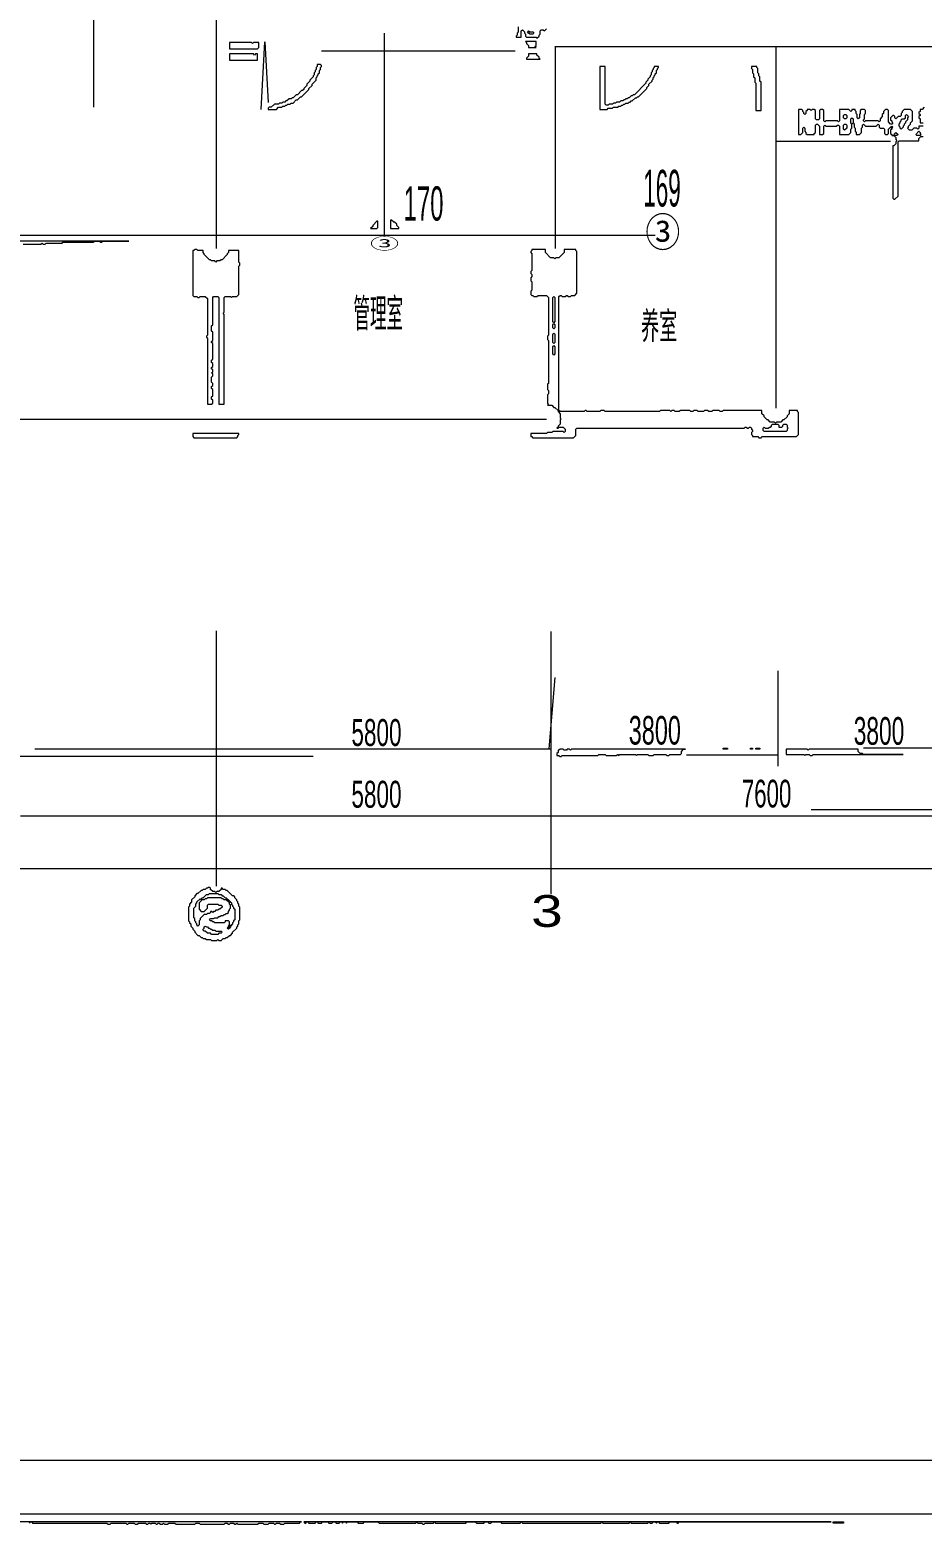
# Model space of a CAD drawing. Header units: millimetres. Extents: x 1 to 419, y 0 to 297.
# Drawn here: x 107.2 to 181.9, y 3.2 to 128.4 of the extents above; entities that cross this region are included whole.
import ezdxf

# ---------------------------------------------------------------- set-up
doc = ezdxf.new("R2010")
doc.units = ezdxf.units.MM
for name, color, linetype, lineweight in [('OCR_TEXT', 6, 'CONTINUOUS', 0), ('TRACE_CURVE', 6, 'CONTINUOUS', 0), ('TRACE_STRAIGHT', 5, 'CONTINUOUS', 0), ('TRACE_TEXT_SYMBOL', 6, 'CONTINUOUS', 0)]:
    doc.layers.add(name, color=color, linetype=linetype, lineweight=lineweight)
doc.styles.add('wqy-unicode', font='wqy-unicode')

msp = doc.modelspace()

# ---------------------------------------------------------------- linework, layer by layer
at = {"layer": 'TRACE_CURVE', "color": 6}
for points in [[(149.23, 109.99), (149.23, 109.91), (149.14, 109.82), (149.14, 109.73), (149.23, 109.64), (149.23, 108.24), (149.14, 108.15), (149.14, 107.98), (149.23, 107.89), (149.23, 107.72), (149.14, 107.63), (149.14, 107.37), (149.23, 107.28), (149.23, 106.58), (149.14, 106.49), (149.14, 106.23), (149.23, 106.14), (149.31, 106.14), (149.4, 106.05), (149.66, 106.05), (149.75, 106.14), (150.45, 106.14), (150.63, 105.96), (150.63, 102.81), (150.54, 102.72), (150.54, 102.46), (150.63, 102.37), (150.63, 98.78), (150.54, 98.7), (150.54, 98.26), (150.63, 98.17), (150.63, 97.91), (150.54, 97.82), (150.54, 97.12), (150.63, 97.03), (150.54, 96.94), (150.89, 96.94), (151.07, 96.77), (151.15, 96.77), (151.42, 96.51), (151.42, 96.42), (151.59, 96.24), (151.59, 95.89), (151.68, 95.81), (151.59, 95.72), (151.59, 95.37), (151.42, 95.19), (151.42, 95.11), (151.33, 95.02), (151.42, 95.02), (151.5, 95.11), (151.85, 95.11), (152.03, 94.93), (152.03, 94.76), (151.94, 94.67), (151.85, 94.76), (150.98, 94.76), (150.89, 94.67), (150.54, 94.67), (150.45, 94.58), (149.14, 94.58), (149.14, 94.32), (149.23, 94.32), (149.31, 94.23)], [(161.57, 96.42), (161.22, 96.42), (161.14, 96.51), (160.96, 96.51), (160.87, 96.42), (160.79, 96.51), (160, 96.51), (159.91, 96.42), (155.36, 96.42), (155.27, 96.51), (155.01, 96.51), (154.92, 96.42), (153.87, 96.42), (153.78, 96.51), (153.69, 96.51), (153.61, 96.42), (151.59, 96.42), (151.5, 96.51), (151.5, 106.05), (151.59, 106.14), (151.68, 106.14), (151.77, 106.05), (152.03, 106.05), (152.12, 106.14), (152.2, 106.14), (152.29, 106.05), (152.47, 106.05), (152.55, 106.14), (152.82, 106.14), (152.99, 106.32), (152.99, 109.82), (152.9, 109.91), (152.9, 109.99), (151.94, 109.99), (151.94, 109.73), (151.5, 109.29), (151.24, 109.29), (151.15, 109.21), (151.07, 109.29), (150.8, 109.29), (150.37, 109.73), (150.37, 109.99), (149.23, 109.99)], [(149.31, 94.23), (152.73, 94.23), (152.9, 94.41), (152.9, 94.93), (152.99, 95.02), (167, 95.02), (167.09, 95.11), (167.18, 95.11), (167.27, 95.02), (167.35, 95.02), (167.44, 95.11), (167.53, 95.11), (167.62, 95.02), (167.62, 94.93), (167.7, 94.84), (167.7, 94.76), (167.62, 94.67), (167.62, 94.49), (167.7, 94.41), (167.7, 94.32), (168.14, 94.32), (168.23, 94.23), (168.41, 94.23), (168.49, 94.32), (171.38, 94.32), (171.56, 94.49), (171.56, 96.33), (171.47, 96.42), (171.47, 96.51), (170.77, 96.51), (170.77, 96.24), (170.59, 96.07), (170.59, 95.98), (170.33, 95.72), (170.24, 95.72), (170.07, 95.54), (169.72, 95.54), (169.63, 95.46), (169.54, 95.54), (169.19, 95.54), (169.02, 95.72), (168.93, 95.72), (168.67, 95.98), (168.67, 96.07), (168.49, 96.24), (168.49, 96.51), (165.25, 96.51), (165.17, 96.42), (164.99, 96.42), (164.9, 96.51), (164.38, 96.51), (164.29, 96.42), (164.03, 96.42), (163.94, 96.51), (163.68, 96.51), (163.59, 96.42), (163.15, 96.42), (163.06, 96.51), (162.8, 96.51), (162.71, 96.42), (162.54, 96.42), (162.45, 96.51), (161.66, 96.51), (161.57, 96.42)], [(127.68, 3.24), (127.77, 3.24), (127.86, 3.33), (128.12, 3.33), (128.21, 3.24), (128.47, 3.24), (128.56, 3.33), (129.79, 3.33), (129.87, 3.42), (129.96, 3.42), (3.77, 3.42)], [(107.19, 3.33), (107.28, 3.42), (107.37, 3.42), (107.45, 3.33), (113.67, 3.33), (113.76, 3.24), (113.93, 3.24), (114.02, 3.33), (115.25, 3.33), (115.34, 3.24), (115.42, 3.24), (115.51, 3.33), (115.95, 3.33), (116.04, 3.24), (116.21, 3.24), (116.3, 3.33), (116.91, 3.33), (117, 3.24), (117.09, 3.24), (117.17, 3.33), (117.26, 3.33), (117.35, 3.24), (117.44, 3.33), (117.7, 3.33), (117.79, 3.24), (117.88, 3.24), (117.96, 3.33), (118.05, 3.33), (118.14, 3.24), (118.31, 3.24), (118.4, 3.33), (118.49, 3.24), (118.75, 3.24), (118.84, 3.33), (119.36, 3.33), (119.45, 3.24), (121.03, 3.24), (121.12, 3.33), (121.38, 3.33), (121.47, 3.24), (123.48, 3.24), (123.57, 3.33), (123.74, 3.33), (123.83, 3.24), (123.92, 3.24), (124.01, 3.33), (124.27, 3.33), (124.36, 3.24), (124.44, 3.24), (124.53, 3.33), (124.62, 3.24), (126.28, 3.24), (126.37, 3.33), (126.72, 3.33), (126.81, 3.24), (127.16, 3.24), (127.25, 3.33), (127.6, 3.33), (127.68, 3.24)]]:
    msp.add_lwpolyline(points, dxfattribs=at)
for points in [[(150.98, 105.96), (151.07, 106.05), (151.15, 105.96), (151.15, 103.95), (151.07, 103.86), (150.98, 103.95)], [(150.98, 103.69), (151.07, 103.78), (151.15, 103.69), (151.15, 103.43), (151.07, 103.34), (150.98, 103.43)], [(150.98, 102.9), (151.07, 102.99), (151.15, 102.9), (151.15, 102.2), (151.07, 102.11), (150.98, 102.2)], [(150.98, 101.85), (151.07, 101.94), (151.15, 101.85), (151.15, 101.24), (151.07, 101.15), (150.98, 101.24)], [(169.28, 95.28), (169.37, 95.37), (169.81, 95.37), (169.89, 95.28), (169.89, 95.11), (170.16, 95.11), (170.24, 95.19), (170.24, 95.28), (170.33, 95.37), (170.51, 95.37), (170.59, 95.28), (170.59, 95.11), (170.68, 95.02), (170.59, 94.93), (170.59, 94.84), (170.51, 94.76), (168.67, 94.76), (168.58, 94.84), (168.58, 95.02), (168.67, 95.11), (168.76, 95.02), (169.02, 95.02), (169.11, 95.11), (169.19, 95.11), (169.28, 95.19)]]:
    msp.add_lwpolyline(points, close=True, dxfattribs=at)
at = {"layer": 'TRACE_STRAIGHT', "color": 5}
for p, q in [((112.54, 136.34), (112.54, 121.92)), ((122.8, 132.85), (122.8, 110.08)), ((136.88, 128.12), (136.88, 111.2)), ((126.59, 121.73), (126.88, 127.38)), ((126.88, 127.38), (127.17, 122.31)), ((131.62, 126.63), (147.83, 126.63)), ((151.15, 126.98), (185.66, 126.98)), ((151.18, 126.98), (151.18, 110.08)), ((169.65, 126.98), (169.65, 96.69)), ((169.65, 119.07), (179.25, 119.07)), ((102.17, 111.2), (159.55, 111.2)), ((83.36, 95.78), (150.45, 95.78)), ((122.81, 78.05), (122.81, 56.66)), ((150.81, 78.01), (150.81, 56)), ((150.67, 68.17), (151.19, 74.14)), ((169.81, 74.7), (169.81, 66.73)), ((107.63, 68.17), (150.81, 68.17)), ((162.18, 67.66), (169.81, 67.66)), ((176.99, 68.26), (244.15, 68.26)), ((104.39, 67.56), (130.93, 67.56)), ((172.61, 63.09), (212.54, 63.09)), ((106.43, 62.55), (208.37, 62.55)), ((80.83, 58.16), (322.62, 58.16)), ((12.79, 8.6), (400.04, 8.6)), ((3.77, 4.09), (412.35, 4.09))]:
    msp.add_line(p, q, dxfattribs=at)
at = {"layer": 'TRACE_TEXT_SYMBOL', "color": 6}
for points in [[(148.09, 128.65), (148.09, 128.21), (148, 128.12), (148, 127.95), (147.91, 127.86), (147.91, 127.77), (148.35, 127.77), (148.35, 128.3), (148.44, 128.38), (148.61, 128.21), (148.61, 128.12), (148.7, 128.03), (148.7, 127.86), (148.79, 127.77), (149.58, 127.77), (149.66, 127.68), (149.84, 127.86), (149.84, 127.95), (149.93, 128.03), (149.93, 128.3), (150.01, 128.38), (150.19, 128.38), (150.28, 128.3), (150.45, 128.47)], [(131.27, 125.49), (131.27, 125.32), (131.19, 125.23), (131.19, 125.06), (131.1, 124.97), (131.1, 124.88), (131.01, 124.79), (131.01, 124.62), (130.92, 124.53), (130.92, 124.44), (130.66, 124.18), (130.66, 124.09), (130.4, 123.83), (130.4, 123.74), (130.14, 123.48), (130.14, 123.39), (130.05, 123.3), (129.96, 123.3), (129.61, 122.95), (129.52, 122.95), (129.26, 122.69), (129.17, 122.69), (129.08, 122.6), (128.91, 122.6), (128.73, 122.43), (128.65, 122.43), (128.56, 122.34), (128.38, 122.34), (128.3, 122.25), (128.12, 122.25), (128.03, 122.17), (127.68, 122.17), (127.42, 121.9), (127.25, 121.9), (127.16, 121.82), (127.16, 121.73), (127.86, 121.73), (128.03, 121.9), (128.3, 121.9), (128.38, 121.99), (128.56, 121.99), (128.65, 122.08), (128.73, 122.08), (128.82, 122.17), (129, 122.17), (129.08, 122.25), (129.26, 122.25), (129.52, 122.52), (129.61, 122.52), (129.87, 122.78), (129.96, 122.78), (130.57, 123.39), (130.57, 123.48), (130.84, 123.74), (130.84, 123.83), (131.19, 124.18), (131.19, 124.36), (131.27, 124.44), (131.27, 124.53), (131.36, 124.62), (131.36, 124.71), (131.45, 124.79), (131.45, 124.97), (131.54, 125.06)], [(131.54, 125.06), (131.54, 125.23), (131.62, 125.32), (131.62, 125.41), (131.54, 125.49), (131.27, 125.49)], [(154.92, 125.32), (154.92, 121.73), (155.53, 121.73), (155.62, 121.82), (155.97, 121.82), (156.06, 121.9), (156.41, 121.9), (156.5, 121.99), (156.67, 121.99), (156.76, 122.08), (156.85, 122.08), (156.93, 122.17), (157.02, 122.17), (157.11, 122.25), (157.28, 122.25), (157.37, 122.34), (157.46, 122.34), (157.55, 122.43), (157.63, 122.43), (157.9, 122.69), (157.98, 122.69), (158.07, 122.78), (158.16, 122.78), (158.86, 123.48), (158.86, 123.57), (159.03, 123.74), (159.03, 123.83), (159.3, 124.09), (159.3, 124.18), (159.39, 124.27), (159.39, 124.36), (159.47, 124.44), (159.47, 124.53), (159.56, 124.62), (159.56, 124.71), (159.65, 124.79), (159.65, 124.97), (159.74, 125.06), (159.74, 125.14), (159.82, 125.23), (159.82, 125.32), (159.47, 125.32), (159.47, 125.23), (159.39, 125.14), (159.39, 125.06), (159.3, 124.97), (159.3, 124.88), (159.21, 124.79), (159.21, 124.62), (159.12, 124.53), (159.12, 124.44), (158.95, 124.27), (158.95, 124.18), (158.77, 124.01), (158.77, 123.92), (157.81, 122.95), (157.72, 122.95), (157.63, 122.87), (157.55, 122.87), (157.37, 122.69), (157.28, 122.69), (157.2, 122.6), (157.11, 122.6), (157.02, 122.52)], [(157.02, 122.52), (156.93, 122.52), (156.85, 122.43), (156.67, 122.43), (156.58, 122.34), (156.32, 122.34), (156.23, 122.25), (156.06, 122.25), (155.97, 122.17), (155.71, 122.17), (155.62, 122.08), (155.44, 122.08), (155.36, 122.17), (155.36, 125.32), (154.92, 125.32)], [(177.16, 120.76), (177.08, 120.68), (176.99, 120.76), (176.99, 120.85), (177.08, 120.94), (177.08, 121.29), (177.16, 121.38), (177.16, 121.64), (177.08, 121.73), (176.81, 121.73), (176.72, 121.64), (176.72, 121.38), (176.64, 121.29), (176.64, 121.03), (176.55, 120.94), (176.46, 121.03), (176.46, 121.29), (176.37, 121.38), (176.37, 121.55), (176.29, 121.64), (176.29, 121.73), (176.02, 121.73), (176.02, 121.64), (175.94, 121.55), (175.76, 121.73), (174.97, 121.73), (174.97, 120.76), (174.89, 120.68), (174.8, 120.76), (173.84, 120.76), (173.75, 120.68), (173.66, 120.76), (173.66, 121.64), (173.57, 121.73), (173.4, 121.73), (173.31, 121.64), (173.31, 120.94), (173.22, 120.85), (173.05, 120.85), (172.96, 120.94), (172.96, 121.64), (172.87, 121.73), (172.7, 121.73), (172.61, 121.64), (172.52, 121.73), (172.26, 121.73), (172.26, 121.64), (172.17, 121.55), (172.17, 121.38), (172.08, 121.29), (172, 121.38), (172, 121.47), (171.91, 121.55), (171.91, 121.64), (171.82, 121.73), (171.56, 121.73), (171.56, 119.63), (171.73, 119.63), (171.91, 119.8), (171.91, 120.15), (172, 120.24), (172.08, 120.15), (172.08, 119.89), (172.17, 119.8)], [(181.98, 120.33), (181.63, 120.33), (181.63, 120.15), (181.54, 120.06), (181.45, 120.15), (181.19, 120.15), (181.02, 119.98), (180.84, 119.98), (180.67, 120.15), (180.75, 120.24), (180.75, 120.33), (180.93, 120.5), (180.93, 120.59), (181.1, 120.76), (181.1, 121.55), (180.93, 121.73), (180.4, 121.73), (180.23, 121.55), (180.23, 121.47), (180.14, 121.38), (180.14, 121.2), (180.05, 121.12), (179.88, 121.12), (179.7, 120.94), (179.61, 121.03), (179.61, 121.12), (179.53, 121.2), (179.44, 121.2), (179.26, 121.03), (179.26, 120.85), (179.35, 120.76), (179.35, 120.68), (179.44, 120.59), (179.35, 120.5), (179.26, 120.5), (179.09, 120.68), (179.09, 121.64), (179, 121.73), (178.83, 121.73), (178.65, 121.55), (178.65, 121.38), (178.56, 121.29), (178.56, 121.12), (178.39, 120.94), (178.39, 120.76), (178.3, 120.68), (178.21, 120.76), (177.16, 120.76)], [(182.07, 121.9), (181.89, 121.73), (181.72, 121.73), (181.72, 121.55), (181.63, 121.47), (181.63, 121.38), (181.72, 121.29), (181.72, 121.2), (181.63, 121.12), (181.63, 121.03), (181.72, 120.94), (181.72, 120.59), (181.98, 120.59)], [(172.17, 119.8), (172.17, 119.71), (172.26, 119.63), (172.87, 119.63), (172.87, 119.71), (172.96, 119.8), (172.96, 120.41), (173.05, 120.5), (173.13, 120.5), (173.31, 120.33), (173.31, 119.63), (173.57, 119.63), (173.66, 119.71), (173.66, 120.33), (173.75, 120.41), (173.84, 120.33), (174.71, 120.33), (174.8, 120.41), (174.89, 120.41), (174.97, 120.33), (174.97, 119.63), (175.76, 119.63), (175.94, 119.8), (175.94, 120.06), (176.02, 120.15), (176.02, 120.5), (176.11, 120.59), (176.2, 120.5), (176.2, 120.24), (176.29, 120.15), (176.29, 119.89), (176.37, 119.8), (176.37, 119.63), (176.64, 119.63), (176.81, 119.8), (176.81, 120.15), (176.9, 120.24), (176.9, 120.41), (176.99, 120.5), (177.16, 120.33), (178.04, 120.33), (178.21, 120.5), (178.3, 120.41), (178.3, 120.24), (178.39, 120.15), (178.65, 120.15), (178.74, 120.06), (178.74, 119.71), (178.83, 119.63), (179, 119.63), (179.09, 119.71), (179.09, 120.06), (179.26, 120.24), (179.35, 120.15), (179.35, 120.06), (179.26, 119.98), (179.26, 119.71), (179.35, 119.63), (179.35, 119.54), (179.53, 119.54), (179.7, 119.36), (179.7, 119.19), (179.79, 119.1), (179.7, 119.01)], [(179.7, 119.01), (179.7, 118.84), (179.53, 118.66), (179.44, 118.66), (179.44, 114.28), (179.53, 114.2), (179.61, 114.2), (179.88, 114.46), (179.88, 119.01), (179.97, 119.1), (181.63, 119.1), (181.63, 119.28), (181.8, 119.45), (181.98, 119.45)], [(106.67, 110.43), (108.15, 110.43), (108.24, 110.52), (108.33, 110.43), (108.5, 110.43), (108.59, 110.52), (109.91, 110.52), (109.99, 110.61), (112.53, 110.61), (112.62, 110.69), (113.06, 110.69), (113.15, 110.61), (113.23, 110.61), (113.32, 110.69), (115.51, 110.69), (102.99, 110.69)], [(121.03, 109.99), (120.94, 109.91), (120.85, 109.91), (120.85, 106.14), (120.94, 106.05), (121.2, 106.05), (121.29, 105.96), (121.38, 105.96), (121.47, 106.05), (121.9, 106.05), (122.08, 105.88), (122.08, 102.81), (121.99, 102.72), (121.99, 102.64), (122.08, 102.55), (122.08, 97.03), (122.43, 97.03), (122.52, 97.12), (122.52, 97.38), (122.43, 97.47), (122.43, 97.65), (122.52, 97.73), (122.52, 98.26), (122.43, 98.35), (122.43, 98.52), (122.52, 98.61), (122.52, 98.78), (122.43, 98.87), (122.43, 99.31), (122.52, 99.4), (122.52, 99.57), (122.43, 99.66), (122.52, 99.75), (122.52, 99.92), (122.43, 100.01), (122.43, 100.1), (122.52, 100.19), (122.52, 100.45), (122.43, 100.54), (122.43, 100.71), (122.52, 100.8), (122.52, 102.11), (122.43, 102.2), (122.43, 102.29), (122.52, 102.37), (122.52, 103.07), (122.43, 103.16), (122.43, 103.6), (122.52, 103.69), (122.52, 105.96), (122.6, 106.05), (122.95, 106.05), (123.04, 105.96), (123.04, 97.03), (123.48, 97.03), (123.48, 104.56), (123.39, 104.65), (123.48, 104.74), (123.48, 105.96), (123.57, 106.05), (124.01, 106.05), (124.09, 105.96), (124.18, 106.05), (124.53, 106.05)], [(124.53, 106.05), (124.71, 106.23), (124.71, 108.59), (124.79, 108.68), (124.79, 108.85), (124.71, 108.94), (124.71, 109.91), (123.83, 109.91), (123.83, 109.73), (123.74, 109.64), (123.74, 109.56), (123.3, 109.12), (123.22, 109.12), (123.13, 109.03), (122.87, 109.03), (122.78, 108.94), (122.69, 109.03), (122.43, 109.03), (122.34, 109.12), (122.25, 109.12), (121.82, 109.56), (121.82, 109.64), (121.73, 109.73), (121.73, 109.91), (121.29, 109.91), (121.2, 109.99), (121.03, 109.99)], [(122.17, 56.57), (122.08, 56.49), (121.99, 56.49), (121.9, 56.4), (121.73, 56.4), (121.64, 56.31), (121.55, 56.31), (121.29, 56.05), (121.2, 56.05), (121.03, 55.87), (121.03, 55.78), (120.76, 55.52), (120.76, 55.35), (120.59, 55.17), (120.59, 55), (120.5, 54.91), (120.5, 53.77), (120.59, 53.68), (120.59, 53.6), (120.68, 53.51), (120.68, 53.33), (120.85, 53.16), (120.85, 53.07), (121.03, 52.89), (121.03, 52.81), (121.29, 52.54), (121.38, 52.54), (121.55, 52.37), (121.64, 52.37), (121.73, 52.28), (121.9, 52.28), (121.99, 52.19), (122.34, 52.19), (122.43, 52.11), (122.87, 52.11), (122.95, 52.19), (123.04, 52.11), (123.22, 52.11), (123.39, 52.28), (123.57, 52.28), (123.65, 52.37), (123.74, 52.37), (123.92, 52.54), (124.01, 52.54), (124.18, 52.72), (124.18, 52.81), (124.53, 53.16), (124.53, 53.25), (124.62, 53.33), (124.62, 53.42), (124.71, 53.51), (124.71, 53.77), (124.79, 53.86), (124.79, 54.91), (124.71, 55), (124.71, 55.17), (124.62, 55.26), (124.62, 55.35), (124.53, 55.43), (124.53, 55.52), (124.36, 55.7), (124.36, 55.78), (124.27, 55.87), (124.18, 55.87)], [(124.18, 55.87), (123.74, 56.31), (123.65, 56.31), (123.57, 56.4), (123.39, 56.4), (123.3, 56.49), (123.22, 56.49), (123.22, 56.4), (123.04, 56.22), (122.87, 56.22), (122.78, 56.14), (122.69, 56.22), (122.52, 56.22), (122.34, 56.4), (122.34, 56.49), (122.25, 56.57), (122.17, 56.57)], [(130.14, 3.42), (130.22, 3.33), (130.31, 3.33), (130.4, 3.42), (130.49, 3.42), (130.57, 3.33), (131.1, 3.33), (131.19, 3.42), (131.27, 3.42), (131.36, 3.33), (131.62, 3.33), (131.71, 3.42), (132.15, 3.42), (132.24, 3.33), (132.5, 3.33), (132.59, 3.42), (132.76, 3.42), (132.85, 3.33), (133.11, 3.33), (133.2, 3.42), (133.29, 3.42), (133.38, 3.33), (133.46, 3.42), (133.64, 3.42), (133.73, 3.33), (133.81, 3.42), (134.6, 3.42), (134.69, 3.33), (135.13, 3.33), (135.21, 3.42), (136.35, 3.42), (136.44, 3.33), (139.51, 3.33), (139.59, 3.42), (139.68, 3.33), (140.03, 3.33), (140.12, 3.24), (140.21, 3.24), (140.29, 3.33), (140.99, 3.33), (141.08, 3.42), (141.17, 3.33), (143.71, 3.33), (143.8, 3.42), (144.5, 3.42), (144.59, 3.33), (145.2, 3.33), (145.29, 3.42), (145.55, 3.42), (145.64, 3.33), (145.81, 3.33), (145.9, 3.42), (146.6, 3.42), (146.69, 3.33), (148.26, 3.33), (148.35, 3.42), (148.44, 3.33), (155.01, 3.33), (155.09, 3.42), (155.18, 3.33), (157.37, 3.33), (157.46, 3.42), (157.55, 3.33), (158.95, 3.33)], [(158.95, 3.33), (159.03, 3.42), (159.12, 3.33), (159.3, 3.33), (159.39, 3.42), (159.56, 3.42), (159.65, 3.33), (159.74, 3.42), (159.82, 3.42), (159.91, 3.33), (160.7, 3.33), (160.79, 3.42), (161.31, 3.42), (161.4, 3.33), (161.49, 3.33), (161.57, 3.42), (174.27, 3.42), (130.14, 3.42)]]:
    msp.add_lwpolyline(points, dxfattribs=at)
for points in [[(148.88, 128.21), (148.96, 128.3), (149.05, 128.21), (148.96, 128.12)], [(148.96, 128.12), (149.05, 128.21), (149.31, 128.21), (149.4, 128.12), (149.31, 128.03), (149.05, 128.03)], [(123.92, 127.33), (123.92, 126.81), (126.28, 126.81), (126.37, 126.9), (126.37, 127.33), (125.93, 127.33), (125.84, 127.25), (125.76, 127.33)], [(148.7, 127.42), (148.79, 127.33), (148.79, 127.25), (148.96, 127.07), (148.96, 126.9), (149.58, 126.9), (149.49, 126.98), (149.58, 127.07), (149.58, 127.42)], [(123.92, 126.37), (123.92, 125.84), (126.28, 125.84), (126.28, 126.37), (126.11, 126.37), (126.02, 126.28), (125.93, 126.37)], [(148.96, 126.37), (148.96, 126.19), (148.79, 126.02), (148.79, 125.93), (149.93, 125.93), (149.84, 126.02), (149.84, 126.11), (149.66, 126.28), (149.66, 126.37)], [(167.62, 125.32), (167.62, 125.14), (167.7, 125.06), (167.7, 124.79), (167.79, 124.71), (167.79, 124.44), (167.88, 124.36), (167.88, 124.01), (167.97, 123.92), (167.97, 121.64), (168.41, 121.64), (168.41, 124.01), (168.32, 124.09), (168.32, 124.44), (168.23, 124.53), (168.23, 124.71), (168.14, 124.79), (168.14, 125.14), (168.06, 125.23), (168.06, 125.32)], [(175.32, 121.2), (175.41, 121.29), (175.5, 121.29), (175.59, 121.2), (175.59, 121.03), (175.5, 120.94), (175.41, 120.94), (175.32, 121.03)], [(175.32, 120.41), (175.41, 120.5), (175.5, 120.5), (175.59, 120.41), (175.59, 120.15), (175.41, 119.98), (175.32, 120.06)], [(175.94, 120.94), (176.02, 121.03), (176.11, 120.94), (176.11, 120.59), (176.02, 120.5), (175.94, 120.59)], [(179.26, 120.24), (179.35, 120.33), (179.44, 120.24), (179.35, 120.15)], [(180.49, 121.2), (180.58, 121.29), (180.75, 121.12), (180.67, 121.03), (180.67, 120.85), (180.49, 120.68), (180.49, 120.59), (180.4, 120.5), (180.4, 120.41), (180.32, 120.33), (180.32, 120.24), (180.14, 120.06), (180.05, 120.15), (180.05, 120.24), (179.97, 120.33), (179.97, 120.5), (180.05, 120.59), (180.05, 120.68), (180.14, 120.76), (180.14, 120.85), (180.23, 120.94), (180.4, 120.94), (180.49, 121.03)], [(179.7, 119.8), (179.88, 119.63), (179.79, 119.54), (179.61, 119.54), (179.53, 119.63)], [(181.63, 119.89), (181.72, 119.8), (181.72, 119.71), (181.8, 119.63), (181.72, 119.54), (181.45, 119.54), (181.37, 119.63)], [(136.27, 112.36), (135.92, 112.01), (135.92, 111.92), (135.74, 111.74), (136.27, 111.74), (136.35, 111.83), (136.35, 112.36)], [(137.4, 112.45), (137.4, 111.74), (138.1, 111.74), (138.1, 111.83), (137.93, 112.01), (137.93, 112.1), (137.75, 112.27), (137.67, 112.27), (137.49, 112.45)], [(120.85, 94.58), (120.85, 94.32), (120.94, 94.23), (124.53, 94.23), (124.62, 94.32), (124.62, 94.41), (124.71, 94.49), (124.71, 94.58)], [(151.59, 68.13), (151.5, 68.05), (151.42, 68.05), (151.42, 67.87), (151.33, 67.78), (151.33, 67.61), (151.5, 67.61), (151.59, 67.52), (151.68, 67.52), (151.77, 67.61), (154.74, 67.61), (154.83, 67.69), (155.36, 67.69), (155.44, 67.61), (156.32, 67.61), (156.41, 67.69), (156.5, 67.61), (156.58, 67.69), (157.9, 67.69), (157.98, 67.61), (158.07, 67.69), (158.95, 67.69), (159.03, 67.61), (159.39, 67.61), (159.47, 67.69), (160.44, 67.69), (160.52, 67.61), (160.7, 67.61), (160.79, 67.69), (161.66, 67.69), (161.75, 67.78), (161.75, 67.96), (161.92, 68.13), (162.1, 68.13), (152.55, 68.13), (152.47, 68.05), (152.38, 68.13), (152.2, 68.13), (152.12, 68.05), (151.94, 68.05), (151.85, 68.13)], [(165.25, 68.22), (165.6, 68.22), (165.6, 68.13), (165.25, 68.13)], [(167.53, 68.22), (167.7, 68.22), (167.7, 68.13), (167.53, 68.13)], [(167.97, 68.22), (168.32, 68.22), (168.32, 68.13), (167.97, 68.13)], [(170.51, 68.13), (170.51, 67.69), (172, 67.69), (172.08, 67.61), (172.17, 67.69), (172.43, 67.69), (172.52, 67.61), (172.7, 67.61), (172.78, 67.69), (180.32, 67.69), (176.99, 67.69), (176.9, 67.78), (176.72, 67.78), (176.55, 67.96), (176.55, 68.13), (172.43, 68.13), (172.35, 68.05), (172.26, 68.13)], [(121.47, 55.61), (121.55, 55.52), (121.55, 55.43), (121.38, 55.26), (121.38, 54.73), (121.55, 54.56), (121.82, 54.56), (122.08, 54.82), (122.08, 55.08), (122.17, 55.17), (122.95, 55.17), (123.04, 55.08), (123.22, 55.08), (123.3, 55), (123.3, 54.91), (123.13, 54.73), (123.04, 54.73), (122.95, 54.65), (122.78, 54.65), (122.69, 54.56), (122.6, 54.56), (122.52, 54.47), (122.43, 54.56), (122.34, 54.56), (122.34, 54.47), (122.25, 54.38), (122.08, 54.38), (121.99, 54.3), (121.82, 54.3), (121.47, 53.95), (121.47, 53.86), (121.38, 53.77), (121.38, 53.42), (121.29, 53.33), (121.2, 53.42), (121.2, 53.51), (121.12, 53.6), (121.12, 53.68), (121.03, 53.77), (121.03, 53.95), (120.94, 54.03), (120.94, 54.82), (121.12, 55), (121.12, 55.17), (121.2, 55.26), (121.2, 55.35)], [(122.17, 55.96), (122.25, 56.05), (122.95, 56.05), (123.04, 55.96), (123.22, 55.96), (123.3, 55.87), (123.39, 55.87), (123.57, 55.7), (123.65, 55.7), (123.74, 55.61), (123.65, 55.52), (123.48, 55.52), (123.39, 55.61), (123.3, 55.61), (123.22, 55.7), (122.08, 55.7), (121.99, 55.61), (121.9, 55.61), (121.82, 55.52), (121.64, 55.52), (121.55, 55.61), (121.64, 55.7), (121.73, 55.7), (121.99, 55.96)], [(124.01, 55.08), (124.09, 55.17), (124.18, 55.08), (124.18, 55), (124.27, 54.91), (124.27, 54.82), (124.36, 54.73), (124.36, 53.86), (124.27, 53.77), (124.27, 53.68), (124.18, 53.6), (124.18, 53.51), (124.01, 53.33), (123.92, 53.42), (123.92, 53.68), (123.83, 53.77), (123.57, 53.77), (123.57, 53.68), (123.48, 53.6), (122.69, 53.6), (122.6, 53.68), (122.52, 53.68), (122.43, 53.77), (122.34, 53.77), (122.25, 53.86), (122.34, 53.95), (122.6, 53.95), (122.69, 54.03), (122.95, 54.03), (123.04, 54.12), (123.13, 54.12), (123.22, 54.21), (123.39, 54.21), (123.48, 54.3), (123.57, 54.3), (123.65, 54.38), (123.74, 54.38), (123.83, 54.47), (123.83, 54.56), (123.92, 54.65), (123.92, 54.73), (124.01, 54.82)], [(123.65, 55.52), (123.74, 55.61), (123.83, 55.52), (123.74, 55.43)], [(123.74, 55.43), (123.83, 55.52), (123.92, 55.43), (123.83, 55.35)], [(123.83, 55.35), (123.92, 55.43), (124.01, 55.35), (123.92, 55.26)], [(123.92, 55.26), (124.01, 55.35), (124.09, 55.26), (124.09, 55.17), (124.01, 55.08), (123.92, 55.17)], [(121.82, 53.25), (121.9, 53.33), (121.99, 53.25), (122.08, 53.25), (122.17, 53.16), (122.25, 53.16), (122.34, 53.07), (122.43, 53.07), (122.52, 52.98), (122.69, 52.98), (122.78, 52.89), (123.22, 52.89), (123.3, 52.81), (123.22, 52.72), (123.04, 52.72), (122.95, 52.63), (122.43, 52.63), (122.34, 52.72), (122.08, 52.72), (121.9, 52.89), (121.82, 52.89), (121.73, 52.98), (121.73, 53.07), (121.82, 53.16)], [(123.74, 53.16), (123.83, 53.25), (123.92, 53.16), (123.83, 53.07)], [(123.83, 53.33), (123.92, 53.42), (124.01, 53.33), (124.01, 53.25), (123.92, 53.16), (123.83, 53.25)], [(174.45, 3.42), (175.32, 3.42), (175.32, 3.33), (174.45, 3.33)]]:
    msp.add_lwpolyline(points, close=True, dxfattribs=at)

# ---------------------------------------------------------------- texts
at = {"layer": 'OCR_TEXT', "color": 6, "style": 'wqy-unicode'}
for s, height, width, p in [('169', 3.074, 0.458427, (158.55, 113.59)), ('170', 2.869, 0.521238, (138.5, 112.41)), ('③', 2.46, 0.875886, (158.72, 110.22)), ('③', 0.956, 1.876899, (135.68, 110.01)), ('管理室', 2.391, 0.424304, (134.3, 103.47)), ('养室', 2.254, 0.494507, (158.37, 102.48)), ('5800', 2.254, 0.625904, (134.13, 68.41)), ('3800', 2.391, 0.61379, (157.34, 68.53)), ('3800', 2.322, 0.612696, (176.17, 68.51)), ('5800', 2.254, 0.625904, (134.13, 63.24)), ('7600', 2.322, 0.600874, (166.8, 63.26)), ('3', 2.66, 1.339219, (149.17, 53.26))]:
    msp.add_text(s, height=height, dxfattribs=dict(at, width=width)).set_placement(p)

doc.saveas('drawing.dxf')
